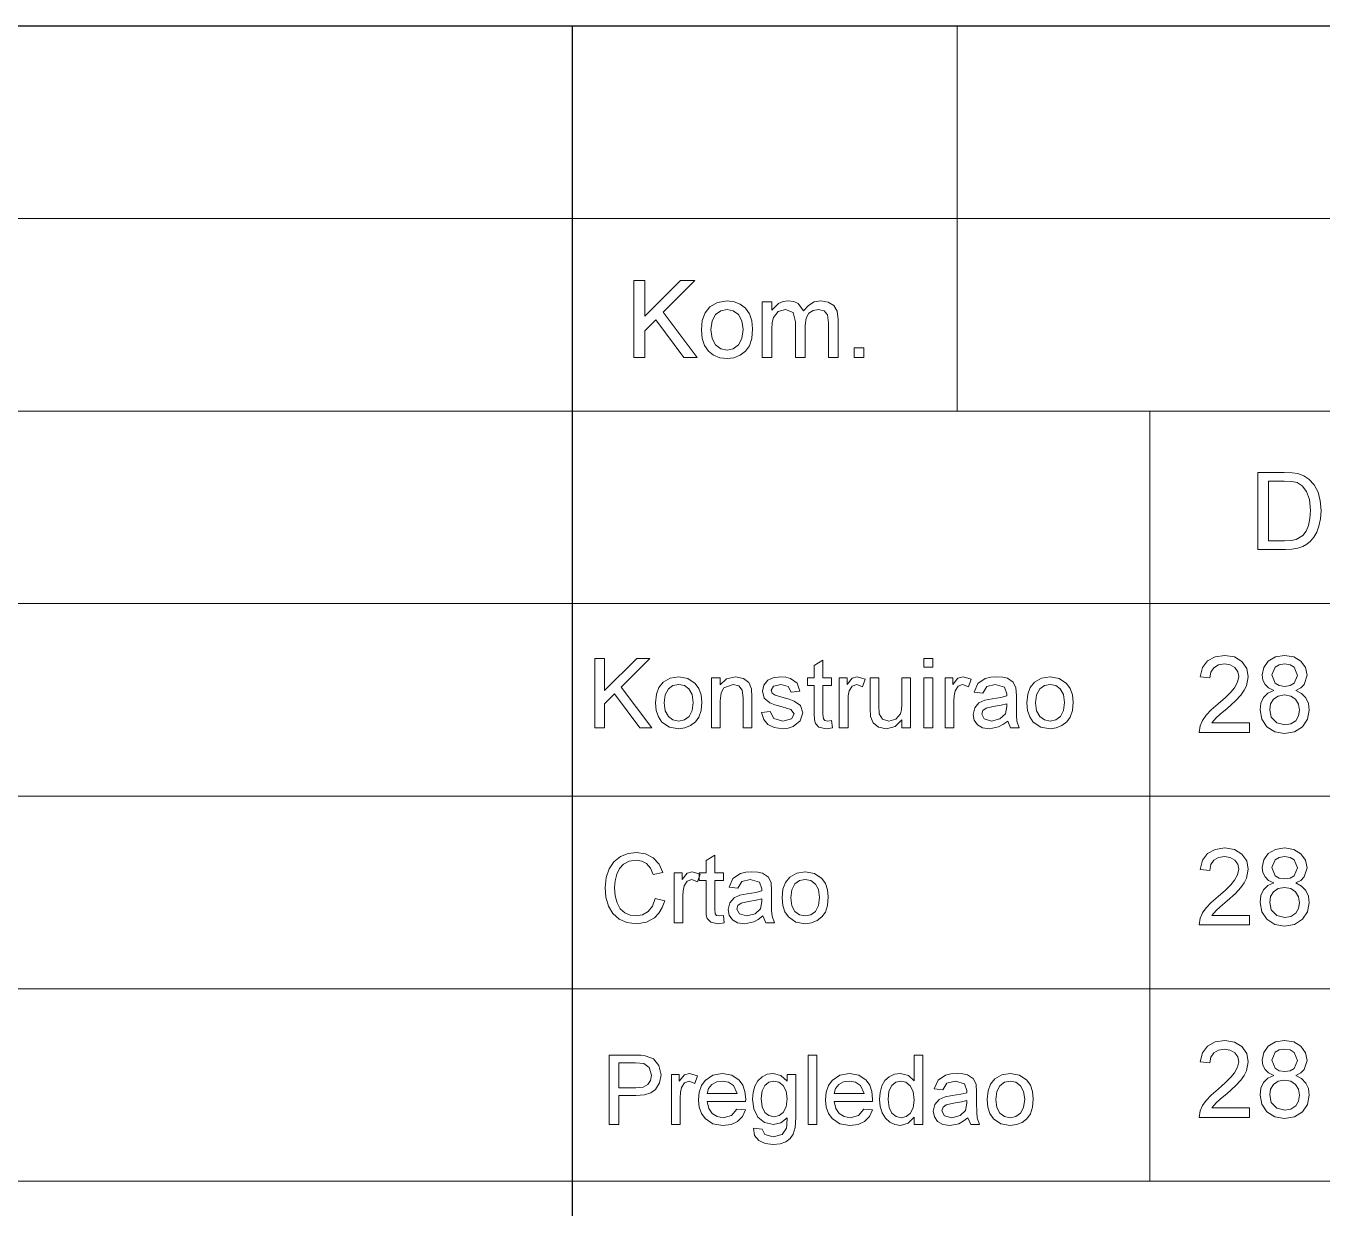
# Model space of a CAD drawing. Extents: x 0 to 420, y 0 to 594.
# Drawn here: x 303.05 to 336.38, y 31.08 to 61.47 of the extents above; entities that cross this region are included whole.
import ezdxf

# ---------------------------------------------------------------- set-up
doc = ezdxf.new("R2010")
doc.units = 0

msp = doc.modelspace()

# ---------------------------------------------------------------- linework, layer by layer
at = {"color": 3, "lineweight": 30}
for p, q in [((201.425, 61.47), (412.971, 61.47)), ((317.098, 61.47), (317.098, 7.07))]:
    msp.add_line(p, q, dxfattribs=at)
at = {"lineweight": 13, "ltscale": 0.2475}
msp.add_line((326.998, 61.47), (326.998, 51.57), dxfattribs=at)
at = {"lineweight": 13}
for p, q in [((201.425, 56.52), (412.971, 56.52)), ((412.971, 51.57), (201.425, 51.57)), ((201.425, 46.62), (368.578, 46.62)), ((201.425, 41.67), (368.578, 41.67)), ((201.425, 36.72), (368.578, 36.72)), ((201.425, 31.77), (412.971, 31.77))]:
    msp.add_line(p, q, dxfattribs=at)
at = {"lineweight": 13, "ltscale": 0.495}
msp.add_line((331.948, 51.57), (331.948, 31.77), dxfattribs=at)
at = {"lineweight": 13}
for points in [[(318.688, 52.946), (318.688, 54.925), (318.963, 54.925), (318.963, 54.008), (319.88, 54.925), (320.255, 54.925), (319.439, 54.11), (320.31, 52.946), (319.974, 52.946), (319.247, 53.917), (318.963, 53.633), (318.963, 52.946)], [(320.42, 53.66), (320.444, 53.901), (320.516, 54.095), (320.637, 54.245), (320.839, 54.363), (321.08, 54.403), (321.262, 54.381), (321.42, 54.317), (321.555, 54.211), (321.657, 54.066), (321.719, 53.89), (321.739, 53.681), (321.719, 53.436), (321.658, 53.249), (321.557, 53.11), (321.42, 53.005), (321.258, 52.94), (321.08, 52.918), (320.896, 52.94), (320.736, 53.003), (320.602, 53.109), (320.501, 53.256), (320.44, 53.439)], [(321.987, 52.946), (321.987, 54.375), (322.234, 54.375), (322.234, 54.16), (322.408, 54.336), (322.524, 54.386), (322.655, 54.403), (322.795, 54.385), (322.908, 54.334), (323.047, 54.143), (323.173, 54.287), (323.321, 54.374), (323.493, 54.403), (323.683, 54.373), (323.823, 54.285), (323.909, 54.136), (323.938, 53.924), (323.938, 52.946), (323.691, 52.946), (323.691, 53.836), (323.667, 54.042), (323.582, 54.144), (323.436, 54.183), (323.298, 54.158), (323.186, 54.084), (323.111, 53.955), (323.086, 53.767), (323.086, 52.946), (322.839, 52.946), (322.839, 53.864), (322.78, 54.103), (322.587, 54.183), (322.398, 54.129), (322.273, 53.974), (322.244, 53.849), (322.234, 53.679), (322.234, 52.946)], [(320.667, 53.661), (320.697, 53.432), (320.785, 53.269), (320.917, 53.171), (321.08, 53.138), (321.242, 53.171), (321.374, 53.269), (321.462, 53.435), (321.492, 53.669), (321.462, 53.891), (321.374, 54.052), (321.241, 54.15), (321.08, 54.183), (320.917, 54.15), (320.785, 54.053), (320.697, 53.89)], [(324.35, 52.946), (324.35, 53.193), (324.598, 53.193), (324.598, 52.946)], [(334.732, 48.012), (334.732, 49.991), (335.407, 49.991), (335.609, 49.983), (335.757, 49.962), (335.913, 49.907), (336.044, 49.821), (336.18, 49.67), (336.277, 49.482), (336.334, 49.262), (336.354, 49.012), (336.34, 48.799), (336.301, 48.612), (336.242, 48.453), (336.168, 48.324), (336.082, 48.222), (335.989, 48.145), (335.882, 48.087), (335.755, 48.045), (335.607, 48.02), (335.44, 48.012)], [(335.007, 48.231), (335.417, 48.231), (335.587, 48.241), (335.715, 48.269), (335.888, 48.373), (335.968, 48.484), (336.028, 48.628), (336.066, 48.805), (336.079, 49.016), (336.054, 49.296), (335.98, 49.502), (335.87, 49.644), (335.739, 49.729), (335.606, 49.76), (335.41, 49.771), (335.007, 49.771)], [(317.685, 43.429), (317.685, 45.21), (317.933, 45.21), (317.933, 44.385), (318.758, 45.21), (319.095, 45.21), (318.361, 44.476), (319.145, 43.429), (318.842, 43.429), (318.189, 44.303), (317.933, 44.047), (317.933, 43.429)], [(323.77, 43.615), (323.795, 43.423), (323.63, 43.404), (323.445, 43.441), (323.352, 43.538), (323.332, 43.631), (323.325, 43.791), (323.325, 44.517), (323.152, 44.517), (323.152, 44.715), (323.325, 44.715), (323.325, 45.033), (323.548, 45.163), (323.548, 44.715), (323.77, 44.715), (323.77, 44.517), (323.548, 44.517), (323.548, 43.777), (323.559, 43.659), (323.598, 43.618), (323.673, 43.602)], [(326.145, 44.987), (326.145, 45.21), (326.368, 45.21), (326.368, 44.987)], [(334.511, 43.556), (334.511, 43.309), (333.219, 43.309), (333.246, 43.482), (333.308, 43.617), (333.398, 43.748), (333.527, 43.886), (333.706, 44.04), (333.894, 44.206), (334.035, 44.345), (334.129, 44.457), (334.21, 44.602), (334.236, 44.742), (334.211, 44.869), (334.135, 44.974), (334.019, 45.044), (333.872, 45.068), (333.718, 45.044), (333.598, 44.973), (333.521, 44.86), (333.494, 44.711), (333.247, 44.738), (333.307, 44.975), (333.436, 45.147), (333.629, 45.253), (333.878, 45.288), (334.128, 45.249), (334.321, 45.131), (334.443, 44.955), (334.484, 44.741), (334.439, 44.509), (334.38, 44.392), (334.292, 44.269), (334.153, 44.12), (333.938, 43.927), (333.759, 43.777), (333.654, 43.684), (333.542, 43.556)], [(335.138, 44.388), (335.006, 44.454), (334.914, 44.543), (334.859, 44.654), (334.841, 44.785), (334.88, 44.981), (334.998, 45.143), (335.18, 45.252), (335.415, 45.288), (335.651, 45.251), (335.836, 45.14), (335.955, 44.975), (335.995, 44.779), (335.923, 44.543), (335.833, 44.454), (335.705, 44.388), (335.854, 44.31), (335.962, 44.196), (336.028, 44.051), (336.05, 43.881), (336.007, 43.647), (335.876, 43.454), (335.675, 43.325), (335.418, 43.281), (335.162, 43.325), (334.96, 43.455), (334.829, 43.65), (334.786, 43.887), (334.809, 44.065), (334.877, 44.21), (334.988, 44.32)], [(335.088, 44.787), (335.174, 44.574), (335.278, 44.512), (335.421, 44.491), (335.56, 44.511), (335.663, 44.573), (335.748, 44.774), (335.66, 44.983), (335.556, 45.047), (335.418, 45.068), (335.279, 45.047), (335.175, 44.985)], [(319.244, 44.072), (319.265, 44.288), (319.331, 44.464), (319.439, 44.598), (319.621, 44.705), (319.838, 44.74), (320.076, 44.697), (320.265, 44.567), (320.357, 44.437), (320.413, 44.278), (320.431, 44.09), (320.413, 43.87), (320.358, 43.702), (320.268, 43.577), (320.144, 43.483), (319.998, 43.424), (319.838, 43.404), (319.597, 43.447), (319.408, 43.576), (319.317, 43.708), (319.262, 43.873)], [(320.678, 43.429), (320.678, 44.715), (320.901, 44.715), (320.901, 44.533), (321.068, 44.688), (321.295, 44.74), (321.5, 44.698), (321.641, 44.589), (321.706, 44.428), (321.717, 44.217), (321.717, 43.429), (321.495, 43.429), (321.495, 44.202), (321.47, 44.399), (321.382, 44.503), (321.234, 44.542), (321, 44.455), (320.926, 44.328), (320.901, 44.123), (320.901, 43.429)], [(321.965, 43.825), (322.187, 43.85), (322.287, 43.666), (322.515, 43.602), (322.734, 43.658), (322.806, 43.79), (322.723, 43.897), (322.5, 43.965), (322.309, 44.022), (322.183, 44.071), (322.039, 44.193), (321.989, 44.367), (322.028, 44.527), (322.133, 44.65), (322.269, 44.714), (322.454, 44.74), (322.593, 44.729), (322.715, 44.695), (322.881, 44.574), (322.954, 44.369), (322.732, 44.344), (322.653, 44.49), (322.471, 44.542), (322.272, 44.497), (322.212, 44.391), (322.237, 44.321), (322.315, 44.268), (322.493, 44.217), (322.68, 44.161), (322.81, 44.115), (322.97, 44), (323.028, 43.813), (322.965, 43.607), (322.782, 43.457), (322.655, 43.417), (322.512, 43.404), (322.292, 43.431), (322.132, 43.51), (322.025, 43.642)], [(323.968, 43.429), (323.968, 44.715), (324.166, 44.715), (324.166, 44.543), (324.296, 44.702), (324.427, 44.74), (324.636, 44.679), (324.565, 44.48), (324.418, 44.542), (324.3, 44.498), (324.225, 44.376), (324.199, 44.252), (324.191, 44.117), (324.191, 43.429)], [(325.576, 43.429), (325.576, 43.632), (325.406, 43.461), (325.183, 43.404), (324.979, 43.448), (324.837, 43.557), (324.773, 43.718), (324.76, 43.921), (324.76, 44.715), (324.983, 44.715), (324.983, 44.011), (324.996, 43.784), (325.081, 43.651), (325.242, 43.602), (325.422, 43.652), (325.541, 43.787), (325.567, 43.892), (325.576, 44.035), (325.576, 44.715), (325.799, 44.715), (325.799, 43.429)], [(326.145, 43.429), (326.145, 44.715), (326.368, 44.715), (326.368, 43.429)], [(326.689, 43.429), (326.689, 44.715), (326.887, 44.715), (326.887, 44.543), (327.017, 44.702), (327.148, 44.74), (327.357, 44.679), (327.286, 44.48), (327.139, 44.542), (327.021, 44.498), (326.946, 44.376), (326.92, 44.252), (326.912, 44.117), (326.912, 43.429)], [(328.297, 43.602), (328.176, 43.51), (328.063, 43.449), (327.831, 43.404), (327.65, 43.43), (327.517, 43.507), (327.434, 43.625), (327.407, 43.771), (327.448, 43.942), (327.557, 44.067), (327.709, 44.138), (327.896, 44.171), (328.117, 44.205), (328.271, 44.245), (328.272, 44.298), (328.213, 44.473), (327.976, 44.542), (327.758, 44.493), (327.654, 44.319), (327.431, 44.344), (327.528, 44.565), (327.722, 44.695), (327.86, 44.729), (328.017, 44.74), (328.168, 44.73), (328.288, 44.701), (328.44, 44.602), (328.509, 44.452), (328.52, 44.257), (328.52, 43.981), (328.523, 43.741), (328.535, 43.602), (328.594, 43.429), (328.371, 43.429)], [(328.792, 44.072), (328.814, 44.288), (328.879, 44.464), (328.987, 44.598), (329.169, 44.705), (329.386, 44.74), (329.624, 44.697), (329.813, 44.567), (329.906, 44.437), (329.961, 44.278), (329.979, 44.09), (329.961, 43.87), (329.906, 43.702), (329.816, 43.577), (329.692, 43.483), (329.546, 43.424), (329.386, 43.404), (329.146, 43.447), (328.956, 43.576), (328.865, 43.708), (328.81, 43.873)], [(319.466, 44.073), (319.493, 43.866), (319.572, 43.719), (319.691, 43.631), (319.838, 43.602), (319.984, 43.632), (320.103, 43.72), (320.182, 43.869), (320.208, 44.079), (320.182, 44.28), (320.102, 44.425), (319.983, 44.513), (319.838, 44.542), (319.691, 44.513), (319.572, 44.425), (319.493, 44.279)], [(329.015, 44.073), (329.041, 43.866), (329.12, 43.719), (329.24, 43.631), (329.386, 43.602), (329.532, 43.632), (329.651, 43.72), (329.73, 43.869), (329.757, 44.079), (329.73, 44.28), (329.65, 44.425), (329.531, 44.513), (329.386, 44.542), (329.24, 44.513), (329.12, 44.425), (329.041, 44.279)], [(328.272, 44.047), (328.128, 44.008), (327.927, 43.975), (327.742, 43.936), (327.659, 43.873), (327.629, 43.782), (327.693, 43.654), (327.881, 43.602), (328.098, 43.655), (328.237, 43.79), (328.271, 43.978)], [(335.033, 43.89), (335.073, 43.697), (335.213, 43.552), (335.42, 43.501), (335.581, 43.528), (335.702, 43.609), (335.778, 43.731), (335.803, 43.882), (335.777, 44.036), (335.698, 44.161), (335.574, 44.243), (335.412, 44.271), (335.254, 44.244), (335.134, 44.162), (335.058, 44.04)], [(334.511, 38.606), (334.511, 38.359), (333.219, 38.359), (333.246, 38.532), (333.308, 38.667), (333.398, 38.798), (333.527, 38.936), (333.706, 39.09), (333.894, 39.256), (334.035, 39.395), (334.129, 39.507), (334.21, 39.652), (334.236, 39.792), (334.211, 39.919), (334.135, 40.024), (334.019, 40.094), (333.872, 40.118), (333.718, 40.094), (333.598, 40.023), (333.521, 39.91), (333.494, 39.761), (333.247, 39.788), (333.307, 40.025), (333.436, 40.197), (333.629, 40.303), (333.878, 40.338), (334.128, 40.299), (334.321, 40.181), (334.443, 40.005), (334.484, 39.791), (334.439, 39.559), (334.38, 39.442), (334.292, 39.319), (334.153, 39.17), (333.938, 38.977), (333.759, 38.827), (333.654, 38.734), (333.542, 38.606)], [(335.138, 39.438), (335.006, 39.504), (334.914, 39.593), (334.859, 39.704), (334.841, 39.835), (334.88, 40.031), (334.998, 40.193), (335.18, 40.302), (335.415, 40.338), (335.651, 40.301), (335.836, 40.19), (335.955, 40.025), (335.995, 39.829), (335.923, 39.593), (335.833, 39.504), (335.705, 39.438), (335.854, 39.36), (335.962, 39.246), (336.028, 39.101), (336.05, 38.931), (336.007, 38.697), (335.876, 38.504), (335.675, 38.375), (335.418, 38.331), (335.162, 38.375), (334.96, 38.505), (334.829, 38.7), (334.786, 38.937), (334.809, 39.115), (334.877, 39.26), (334.988, 39.37)], [(319.23, 39.041), (319.477, 38.982), (319.416, 38.805), (319.33, 38.659), (319.218, 38.543), (319.009, 38.429), (318.759, 38.392), (318.505, 38.421), (318.303, 38.508), (318.148, 38.651), (318.036, 38.846), (317.967, 39.075), (317.944, 39.32), (317.969, 39.579), (318.046, 39.803), (318.17, 39.984), (318.337, 40.115), (318.535, 40.195), (318.752, 40.222), (318.988, 40.188), (319.184, 40.087), (319.332, 39.925), (319.428, 39.708), (319.181, 39.654), (319.11, 39.821), (319.014, 39.936), (318.891, 40.002), (318.74, 40.024), (318.565, 40), (318.422, 39.926), (318.314, 39.811), (318.243, 39.662), (318.204, 39.495), (318.191, 39.322), (318.207, 39.109), (318.254, 38.926), (318.334, 38.778), (318.449, 38.673), (318.587, 38.61), (318.736, 38.59), (318.909, 38.618), (319.054, 38.703), (319.163, 38.845)], [(320.986, 38.603), (321.011, 38.411), (320.846, 38.392), (320.66, 38.429), (320.568, 38.526), (320.548, 38.619), (320.541, 38.778), (320.541, 39.505), (320.368, 39.505), (320.368, 39.703), (320.541, 39.703), (320.541, 40.02), (320.764, 40.151), (320.764, 39.703), (320.986, 39.703), (320.986, 39.505), (320.764, 39.505), (320.764, 38.765), (320.775, 38.647), (320.813, 38.605), (320.889, 38.59)], [(335.088, 39.837), (335.174, 39.624), (335.278, 39.562), (335.421, 39.541), (335.56, 39.561), (335.663, 39.623), (335.748, 39.824), (335.66, 40.033), (335.556, 40.097), (335.418, 40.118), (335.279, 40.097), (335.175, 40.035)], [(319.725, 38.416), (319.725, 39.703), (319.923, 39.703), (319.923, 39.531), (320.052, 39.689), (320.183, 39.727), (320.393, 39.666), (320.321, 39.467), (320.175, 39.529), (320.057, 39.486), (319.981, 39.364), (319.956, 39.239), (319.947, 39.104), (319.947, 38.416)], [(322, 38.59), (321.879, 38.497), (321.767, 38.436), (321.534, 38.392), (321.353, 38.417), (321.22, 38.495), (321.137, 38.612), (321.11, 38.758), (321.151, 38.93), (321.26, 39.054), (321.412, 39.126), (321.599, 39.158), (321.82, 39.192), (321.975, 39.233), (321.976, 39.286), (321.917, 39.461), (321.679, 39.529), (321.461, 39.48), (321.357, 39.307), (321.135, 39.332), (321.231, 39.552), (321.426, 39.682), (321.563, 39.716), (321.721, 39.727), (321.871, 39.718), (321.991, 39.688), (322.144, 39.589), (322.212, 39.439), (322.223, 39.244), (322.223, 38.968), (322.227, 38.729), (322.238, 38.589), (322.297, 38.416), (322.075, 38.416)], [(322.495, 39.059), (322.517, 39.276), (322.582, 39.451), (322.691, 39.586), (322.872, 39.692), (323.09, 39.727), (323.327, 39.684), (323.517, 39.555), (323.609, 39.425), (323.664, 39.266), (323.682, 39.078), (323.664, 38.857), (323.609, 38.689), (323.519, 38.564), (323.396, 38.47), (323.249, 38.411), (323.09, 38.392), (322.849, 38.435), (322.659, 38.564), (322.568, 38.695), (322.513, 38.86)], [(322.718, 39.06), (322.744, 38.854), (322.823, 38.707), (322.943, 38.619), (323.09, 38.59), (323.235, 38.619), (323.354, 38.707), (323.433, 38.856), (323.46, 39.067), (323.433, 39.267), (323.354, 39.412), (323.234, 39.5), (323.09, 39.529), (322.943, 39.5), (322.823, 39.413), (322.744, 39.266)], [(321.976, 39.035), (321.832, 38.995), (321.63, 38.962), (321.445, 38.923), (321.362, 38.861), (321.333, 38.769), (321.397, 38.641), (321.584, 38.59), (321.801, 38.642), (321.941, 38.778), (321.975, 38.966)], [(335.033, 38.94), (335.073, 38.747), (335.213, 38.602), (335.42, 38.551), (335.581, 38.578), (335.702, 38.659), (335.778, 38.781), (335.803, 38.932), (335.777, 39.086), (335.698, 39.211), (335.574, 39.293), (335.412, 39.321), (335.254, 39.294), (335.134, 39.212), (335.058, 39.09)], [(334.511, 33.656), (334.511, 33.409), (333.219, 33.409), (333.246, 33.582), (333.308, 33.717), (333.398, 33.848), (333.527, 33.986), (333.706, 34.14), (333.894, 34.306), (334.035, 34.445), (334.129, 34.557), (334.21, 34.702), (334.236, 34.842), (334.211, 34.969), (334.135, 35.074), (334.019, 35.144), (333.872, 35.168), (333.718, 35.144), (333.598, 35.073), (333.521, 34.96), (333.494, 34.811), (333.247, 34.838), (333.307, 35.075), (333.436, 35.247), (333.629, 35.353), (333.878, 35.388), (334.128, 35.349), (334.321, 35.231), (334.443, 35.055), (334.484, 34.841), (334.439, 34.609), (334.38, 34.492), (334.292, 34.369), (334.153, 34.22), (333.938, 34.027), (333.759, 33.877), (333.654, 33.784), (333.542, 33.656)], [(335.138, 34.488), (335.006, 34.554), (334.914, 34.643), (334.859, 34.754), (334.841, 34.885), (334.88, 35.081), (334.998, 35.243), (335.18, 35.352), (335.415, 35.388), (335.651, 35.351), (335.836, 35.24), (335.955, 35.075), (335.995, 34.879), (335.923, 34.643), (335.833, 34.554), (335.705, 34.488), (335.854, 34.41), (335.962, 34.296), (336.028, 34.151), (336.05, 33.98), (336.007, 33.747), (335.876, 33.554), (335.675, 33.425), (335.418, 33.381), (335.162, 33.425), (334.96, 33.555), (334.829, 33.75), (334.786, 33.987), (334.809, 34.165), (334.877, 34.31), (334.988, 34.42)], [(318.048, 33.232), (318.048, 35.013), (318.708, 35.013), (318.862, 35.008), (318.974, 34.996), (319.19, 34.914), (319.33, 34.745), (319.383, 34.506), (319.348, 34.3), (319.243, 34.128), (319.125, 34.042), (318.956, 33.991), (318.738, 33.974), (318.295, 33.974), (318.295, 33.232)], [(323.168, 33.232), (323.168, 35.013), (323.391, 35.013), (323.391, 33.232)], [(325.889, 33.232), (325.889, 33.418), (325.742, 33.26), (325.538, 33.207), (325.394, 33.228), (325.263, 33.291), (325.151, 33.392), (325.068, 33.526), (325.016, 33.689), (324.999, 33.873), (325.014, 34.056), (325.062, 34.221), (325.142, 34.358), (325.253, 34.459), (325.388, 34.522), (325.537, 34.543), (325.743, 34.489), (325.889, 34.349), (325.889, 35.013), (326.112, 35.013), (326.112, 33.232)], [(335.088, 34.887), (335.174, 34.674), (335.278, 34.611), (335.421, 34.591), (335.56, 34.611), (335.663, 34.673), (335.748, 34.874), (335.66, 35.083), (335.556, 35.147), (335.418, 35.168), (335.279, 35.147), (335.175, 35.085)], [(318.295, 34.171), (318.735, 34.171), (318.921, 34.193), (319.045, 34.257), (319.113, 34.361), (319.136, 34.499), (319.082, 34.692), (318.94, 34.799), (318.73, 34.815), (318.295, 34.815)], [(319.656, 33.232), (319.656, 34.518), (319.853, 34.518), (319.853, 34.346), (319.983, 34.504), (320.114, 34.543), (320.323, 34.481), (320.252, 34.282), (320.105, 34.345), (319.987, 34.301), (319.912, 34.179), (319.887, 34.055), (319.878, 33.919), (319.878, 33.232)], [(321.335, 33.627), (321.553, 33.603), (321.476, 33.435), (321.351, 33.311), (321.183, 33.233), (320.975, 33.207), (320.716, 33.25), (320.517, 33.38), (320.423, 33.51), (320.367, 33.672), (320.348, 33.864), (320.367, 34.063), (320.424, 34.23), (320.519, 34.364), (320.715, 34.498), (320.962, 34.543), (321.202, 34.499), (321.393, 34.369), (321.486, 34.238), (321.542, 34.076), (321.56, 33.882), (321.559, 33.825), (320.571, 33.825), (320.609, 33.645), (320.697, 33.513), (320.824, 33.432), (320.979, 33.405), (321.194, 33.458)], [(320.571, 34.023), (321.338, 34.023), (321.25, 34.235), (321.122, 34.317), (320.961, 34.345), (320.814, 34.323), (320.692, 34.257), (320.607, 34.155)], [(321.758, 33.133), (321.981, 33.108), (322.053, 32.969), (322.27, 32.91), (322.499, 32.969), (322.608, 33.133), (322.621, 33.233), (322.624, 33.405), (322.467, 33.275), (322.276, 33.232), (322.046, 33.279), (321.875, 33.422), (321.769, 33.632), (321.733, 33.88), (321.749, 34.056), (321.797, 34.218), (321.875, 34.356), (321.982, 34.458), (322.113, 34.521), (322.265, 34.543), (322.464, 34.493), (322.624, 34.345), (322.624, 34.518), (322.847, 34.518), (322.847, 33.407), (322.831, 33.151), (322.785, 32.982), (322.707, 32.87), (322.592, 32.785), (322.444, 32.73), (322.266, 32.712), (322.058, 32.738), (321.895, 32.817), (321.79, 32.948)], [(321.956, 33.895), (321.98, 33.685), (322.051, 33.541), (322.158, 33.457), (322.29, 33.429), (322.42, 33.457), (322.528, 33.54), (322.6, 33.683), (322.624, 33.888), (322.599, 34.087), (322.525, 34.23), (322.416, 34.316), (322.286, 34.345), (322.159, 34.316), (322.052, 34.231), (321.98, 34.091)], [(324.6, 33.627), (324.818, 33.603), (324.741, 33.435), (324.617, 33.311), (324.449, 33.233), (324.24, 33.207), (323.981, 33.25), (323.782, 33.38), (323.689, 33.51), (323.632, 33.672), (323.613, 33.864), (323.632, 34.063), (323.689, 34.23), (323.784, 34.364), (323.98, 34.498), (324.228, 34.543), (324.467, 34.499), (324.658, 34.369), (324.751, 34.238), (324.807, 34.076), (324.825, 33.882), (324.824, 33.825), (323.836, 33.825), (323.874, 33.645), (323.962, 33.513), (324.089, 33.432), (324.244, 33.405), (324.459, 33.458)], [(323.836, 34.023), (324.603, 34.023), (324.515, 34.235), (324.387, 34.317), (324.226, 34.345), (324.079, 34.323), (323.957, 34.257), (323.872, 34.155)], [(325.221, 33.874), (325.246, 33.668), (325.322, 33.521), (325.431, 33.434), (325.559, 33.405), (325.686, 33.433), (325.793, 33.516), (325.865, 33.657), (325.889, 33.857), (325.865, 34.075), (325.791, 34.227), (325.681, 34.315), (325.549, 34.345), (325.421, 34.316), (325.315, 34.231), (325.245, 34.085)], [(327.274, 33.405), (327.153, 33.312), (327.04, 33.251), (326.808, 33.207), (326.627, 33.233), (326.494, 33.31), (326.411, 33.427), (326.384, 33.573), (326.425, 33.745), (326.534, 33.869), (326.686, 33.941), (326.873, 33.973), (327.094, 34.008), (327.248, 34.048), (327.25, 34.101), (327.19, 34.276), (326.953, 34.345), (326.735, 34.296), (326.631, 34.122), (326.409, 34.147), (326.505, 34.368), (326.7, 34.497), (326.837, 34.531), (326.994, 34.543), (327.145, 34.533), (327.265, 34.503), (327.418, 34.405), (327.486, 34.254), (327.497, 34.059), (327.497, 33.783), (327.501, 33.544), (327.512, 33.404), (327.571, 33.232), (327.349, 33.232)], [(327.769, 33.875), (327.791, 34.091), (327.856, 34.266), (327.965, 34.401), (328.146, 34.507), (328.363, 34.543), (328.601, 34.499), (328.791, 34.37), (328.883, 34.24), (328.938, 34.081), (328.956, 33.893), (328.938, 33.672), (328.883, 33.505), (328.793, 33.379), (328.669, 33.285), (328.523, 33.226), (328.363, 33.207), (328.123, 33.25), (327.933, 33.379), (327.842, 33.51), (327.787, 33.676)], [(327.992, 33.875), (328.018, 33.669), (328.097, 33.522), (328.217, 33.434), (328.363, 33.405), (328.509, 33.434), (328.628, 33.523), (328.707, 33.671), (328.734, 33.882), (328.707, 34.082), (328.627, 34.227), (328.508, 34.315), (328.363, 34.345), (328.217, 34.315), (328.097, 34.228), (328.018, 34.081)], [(335.033, 33.99), (335.073, 33.797), (335.213, 33.652), (335.42, 33.601), (335.581, 33.628), (335.702, 33.709), (335.778, 33.831), (335.803, 33.982), (335.777, 34.136), (335.698, 34.261), (335.574, 34.343), (335.412, 34.371), (335.254, 34.344), (335.134, 34.262), (335.058, 34.14)], [(327.25, 33.85), (327.106, 33.81), (326.904, 33.777), (326.719, 33.739), (326.636, 33.676), (326.606, 33.584), (326.67, 33.456), (326.858, 33.405), (327.075, 33.457), (327.214, 33.593), (327.248, 33.781)]]:
    msp.add_lwpolyline(points, close=True, dxfattribs=at)

doc.saveas('drawing.dxf')
